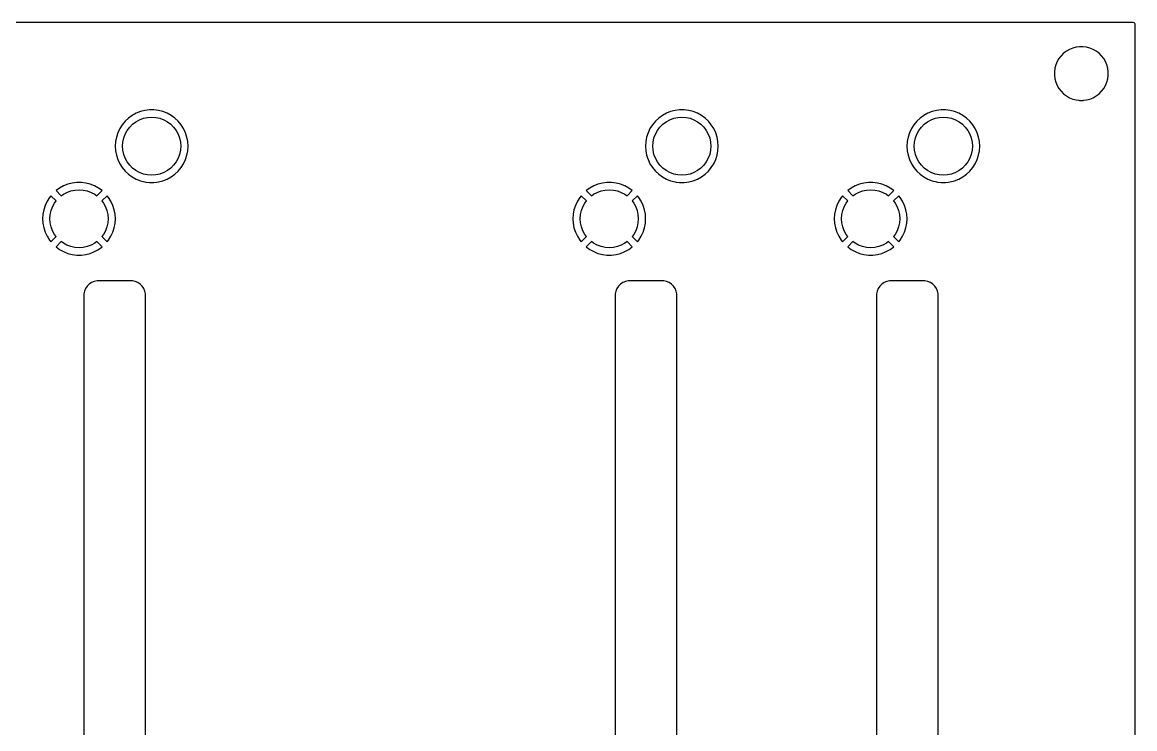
# Model space of a CAD drawing. Extents: x 76 to 217, y -144 to -46.
# Drawn here: x 140.1 to 216.7, y -95.1 to -46.5 of the extents above; entities that cross this region are included whole.
import ezdxf

# ---------------------------------------------------------------- set-up
doc = ezdxf.new("R2010")
doc.units = 0
doc.layers.add('BLACK', color=7, linetype='CONTINUOUS')

msp = doc.modelspace()

# ---------------------------------------------------------------- linework, layer by layer
at = {"layer": 'BLACK', "linetype": 'CONTINUOUS'}
for p, q in [((76.3085, -46.4665), (216.5535, -46.4665)), ((216.5535, -46.4665), (216.620539, -46.486185)), ((216.620539, -46.486185), (216.666294, -46.538989)), ((216.666294, -46.538989), (216.6775, -46.5905)), ((216.6775, -46.5905), (216.6775, -143.6555)), ((212.403895, -48.243947), (212.179794, -48.336773)), ((212.638214, -48.181161), (212.403895, -48.243947)), ((212.878711, -48.1495), (212.638214, -48.181161)), ((212.878712, -48.1495), (212.878711, -48.1495)), ((213.121288, -48.1495), (212.878712, -48.1495)), ((213.121289, -48.1495), (213.121288, -48.1495)), ((213.361785, -48.181161), (213.121289, -48.1495)), ((213.596104, -48.243947), (213.361785, -48.181161)), ((213.820205, -48.336773), (213.596104, -48.243947)), ((211.458067, -48.969706), (211.336777, -49.179785)), ((211.605733, -48.777263), (211.458067, -48.969706)), ((211.605739, -48.777256), (211.605733, -48.777263)), ((211.777256, -48.605739), (211.605739, -48.777256)), ((211.777263, -48.605733), (211.777256, -48.605739)), ((211.969706, -48.458067), (211.777263, -48.605733)), ((212.179785, -48.336777), (211.969706, -48.458067)), ((212.179794, -48.336773), (212.179785, -48.336777)), ((213.820212, -48.336776), (213.820205, -48.336773)), ((214.030289, -48.458064), (213.820212, -48.336776)), ((214.030292, -48.458066), (214.030289, -48.458064)), ((214.030293, -48.458067), (214.030292, -48.458066)), ((214.222736, -48.605733), (214.030293, -48.458067)), ((214.222743, -48.605739), (214.222736, -48.605733)), ((214.39426, -48.777256), (214.222743, -48.605739)), ((214.394265, -48.777262), (214.39426, -48.777256)), ((214.541936, -48.969711), (214.394265, -48.777262)), ((214.663224, -49.179788), (214.541936, -48.969711)), ((211.181161, -49.638214), (211.1495, -49.878711)), ((211.243947, -49.403895), (211.181161, -49.638214)), ((211.336773, -49.179794), (211.243947, -49.403895)), ((211.336777, -49.179785), (211.336773, -49.179794)), ((214.756054, -49.4039), (214.663224, -49.179788)), ((214.818838, -49.638211), (214.756054, -49.4039)), ((214.8505, -49.878712), (214.818838, -49.638211)), ((211.1495, -49.878711), (211.1495, -50.121288)), ((211.1495, -50.121288), (211.181161, -50.361785)), ((211.181161, -50.361785), (211.243947, -50.596104)), ((214.756054, -50.5961), (214.818838, -50.361789)), ((214.818838, -50.361789), (214.8505, -50.121288)), ((214.8505, -50.121288), (214.8505, -49.878712)), ((211.243947, -50.596104), (211.336773, -50.820205)), ((211.336773, -50.820205), (211.336776, -50.820212)), ((211.336776, -50.820212), (211.458064, -51.030289)), ((211.458064, -51.030289), (211.458066, -51.030292)), ((211.458066, -51.030292), (211.458067, -51.030293)), ((211.458067, -51.030293), (211.605733, -51.222736)), ((211.605733, -51.222736), (211.605739, -51.222743)), ((211.605739, -51.222743), (211.777256, -51.39426)), ((214.222738, -51.394265), (214.394265, -51.222738)), ((214.394265, -51.222738), (214.541936, -51.030289)), ((214.541936, -51.030289), (214.663224, -50.820212)), ((214.663224, -50.820212), (214.756054, -50.5961)), ((211.777256, -51.39426), (211.777262, -51.394265)), ((211.777262, -51.394265), (211.969711, -51.541936)), ((211.969711, -51.541936), (212.179788, -51.663224)), ((212.179788, -51.663224), (212.4039, -51.756054)), ((212.4039, -51.756054), (212.638211, -51.818838)), ((212.638211, -51.818838), (212.818586, -51.842584)), ((212.818586, -51.842584), (212.878711, -51.8505)), ((212.878711, -51.8505), (212.878712, -51.8505)), ((212.878712, -51.8505), (213.121289, -51.8505)), ((213.121289, -51.8505), (213.169388, -51.844167)), ((213.169388, -51.844167), (213.361789, -51.818838)), ((213.361789, -51.818838), (213.5961, -51.756054)), ((213.5961, -51.756054), (213.820212, -51.663224)), ((213.820212, -51.663224), (214.030289, -51.541936)), ((214.030289, -51.541936), (214.222738, -51.394265)), ((147.933241, -52.733002), (147.657516, -52.884584)), ((147.933242, -52.733001), (147.933241, -52.733002)), ((148.225771, -52.617181), (147.933242, -52.733001)), ((148.225774, -52.61718), (148.225771, -52.617181)), ((148.530523, -52.538934), (148.225774, -52.61718)), ((148.530536, -52.538932), (148.530523, -52.538934)), ((148.84267, -52.4995), (148.530536, -52.538932)), ((148.842682, -52.4995), (148.84267, -52.4995)), ((149.157318, -52.4995), (148.842682, -52.4995)), ((149.157329, -52.4995), (149.157318, -52.4995)), ((149.469463, -52.538932), (149.157329, -52.4995)), ((149.469476, -52.538934), (149.469463, -52.538932)), ((149.774225, -52.61718), (149.469476, -52.538934)), ((149.774228, -52.617181), (149.774225, -52.61718)), ((150.066757, -52.733001), (149.774228, -52.617181)), ((150.066758, -52.733002), (150.066757, -52.733001)), ((150.066763, -52.733004), (150.066758, -52.733002)), ((150.066766, -52.733006), (150.066763, -52.733004)), ((150.342484, -52.884584), (150.066766, -52.733006)), ((184.433241, -52.733002), (184.157516, -52.884584)), ((184.433242, -52.733001), (184.433241, -52.733002)), ((184.725771, -52.617181), (184.433242, -52.733001)), ((184.725774, -52.61718), (184.725771, -52.617181)), ((185.030523, -52.538934), (184.725774, -52.61718)), ((185.030536, -52.538932), (185.030523, -52.538934)), ((185.34267, -52.4995), (185.030536, -52.538932)), ((185.342682, -52.4995), (185.34267, -52.4995)), ((185.657318, -52.4995), (185.342682, -52.4995)), ((185.657329, -52.4995), (185.657318, -52.4995)), ((185.969463, -52.538932), (185.657329, -52.4995)), ((185.969476, -52.538934), (185.969463, -52.538932)), ((186.274225, -52.61718), (185.969476, -52.538934)), ((186.274228, -52.617181), (186.274225, -52.61718)), ((186.566757, -52.733001), (186.274228, -52.617181)), ((186.566758, -52.733002), (186.566757, -52.733001)), ((186.566763, -52.733004), (186.566758, -52.733002)), ((186.566766, -52.733006), (186.566763, -52.733004)), ((186.842484, -52.884584), (186.566766, -52.733006)), ((202.433241, -52.733002), (202.157516, -52.884584)), ((202.433242, -52.733001), (202.433241, -52.733002)), ((202.725771, -52.617181), (202.433242, -52.733001)), ((202.725774, -52.61718), (202.725771, -52.617181)), ((203.030523, -52.538934), (202.725774, -52.61718)), ((203.030536, -52.538932), (203.030523, -52.538934)), ((203.34267, -52.4995), (203.030536, -52.538932)), ((203.342682, -52.4995), (203.34267, -52.4995)), ((203.657318, -52.4995), (203.342682, -52.4995)), ((203.657329, -52.4995), (203.657318, -52.4995)), ((203.969463, -52.538932), (203.657329, -52.4995)), ((203.969476, -52.538934), (203.969463, -52.538932)), ((204.274225, -52.61718), (203.969476, -52.538934)), ((204.274228, -52.617181), (204.274225, -52.61718)), ((204.566757, -52.733001), (204.274228, -52.617181)), ((204.566758, -52.733002), (204.566757, -52.733001)), ((204.566763, -52.733004), (204.566758, -52.733002)), ((204.566766, -52.733006), (204.566763, -52.733004)), ((204.842484, -52.884584), (204.566766, -52.733006)), ((146.973051, -53.527338), (146.804464, -53.79299)), ((146.973054, -53.527334), (146.973051, -53.527338)), ((147.173606, -53.284909), (146.973054, -53.527334)), ((147.173608, -53.284907), (147.173606, -53.284909)), ((147.402968, -53.069523), (147.173608, -53.284907)), ((147.402978, -53.069515), (147.402968, -53.069523)), ((147.657504, -52.884591), (147.402978, -53.069515)), ((147.488501, -53.690279), (147.690279, -53.488501)), ((147.657516, -52.884584), (147.657504, -52.884591)), ((147.690279, -53.488501), (147.918718, -53.317493)), ((147.918718, -53.317493), (148.16917, -53.180736)), ((148.16917, -53.180736), (148.436535, -53.081014)), ((148.436535, -53.081014), (148.71537, -53.020357)), ((148.71537, -53.020357), (149, -53)), ((149, -53), (149.28463, -53.020357)), ((149.28463, -53.020357), (149.563465, -53.081014)), ((149.563465, -53.081014), (149.83083, -53.180736)), ((149.83083, -53.180736), (150.081282, -53.317493)), ((150.081282, -53.317493), (150.309721, -53.488501)), ((150.309721, -53.488501), (150.511499, -53.690279)), ((150.342488, -52.884586), (150.342484, -52.884584)), ((150.342495, -52.884591), (150.342488, -52.884586)), ((150.597021, -53.069515), (150.342495, -52.884591)), ((150.597031, -53.069523), (150.597021, -53.069515)), ((150.826391, -53.284907), (150.597031, -53.069523)), ((150.826393, -53.284909), (150.826391, -53.284907)), ((151.026945, -53.527334), (150.826393, -53.284909)), ((151.026947, -53.527337), (151.026945, -53.527334)), ((151.195537, -53.792993), (151.026947, -53.527337)), ((183.473051, -53.527338), (183.304464, -53.79299)), ((183.473054, -53.527334), (183.473051, -53.527338)), ((183.673606, -53.284909), (183.473054, -53.527334)), ((183.673608, -53.284907), (183.673606, -53.284909)), ((183.902968, -53.069523), (183.673608, -53.284907)), ((183.902978, -53.069515), (183.902968, -53.069523)), ((184.157504, -52.884591), (183.902978, -53.069515)), ((183.988501, -53.690279), (184.190279, -53.488501)), ((184.157516, -52.884584), (184.157504, -52.884591)), ((184.190279, -53.488501), (184.418718, -53.317493)), ((184.418718, -53.317493), (184.66917, -53.180736)), ((184.66917, -53.180736), (184.936535, -53.081014)), ((184.936535, -53.081014), (185.21537, -53.020357)), ((185.21537, -53.020357), (185.5, -53)), ((185.5, -53), (185.78463, -53.020357)), ((185.78463, -53.020357), (186.063465, -53.081014)), ((186.063465, -53.081014), (186.33083, -53.180736)), ((186.33083, -53.180736), (186.581282, -53.317493)), ((186.581282, -53.317493), (186.809721, -53.488501)), ((186.809721, -53.488501), (187.011499, -53.690279)), ((186.842488, -52.884586), (186.842484, -52.884584)), ((186.842495, -52.884591), (186.842488, -52.884586)), ((187.097021, -53.069515), (186.842495, -52.884591)), ((187.097031, -53.069523), (187.097021, -53.069515)), ((187.326391, -53.284907), (187.097031, -53.069523)), ((187.326393, -53.284909), (187.326391, -53.284907)), ((187.526945, -53.527334), (187.326393, -53.284909)), ((187.526947, -53.527337), (187.526945, -53.527334)), ((187.695537, -53.792993), (187.526947, -53.527337)), ((201.473051, -53.527338), (201.304464, -53.79299)), ((201.473054, -53.527334), (201.473051, -53.527338)), ((201.673606, -53.284909), (201.473054, -53.527334)), ((201.673608, -53.284907), (201.673606, -53.284909)), ((201.902968, -53.069523), (201.673608, -53.284907)), ((201.902978, -53.069515), (201.902968, -53.069523)), ((202.157504, -52.884591), (201.902978, -53.069515)), ((201.988501, -53.690279), (202.190279, -53.488501)), ((202.157516, -52.884584), (202.157504, -52.884591)), ((202.190279, -53.488501), (202.418718, -53.317493)), ((202.418718, -53.317493), (202.66917, -53.180736)), ((202.66917, -53.180736), (202.936535, -53.081014)), ((202.936535, -53.081014), (203.21537, -53.020357)), ((203.21537, -53.020357), (203.5, -53)), ((203.5, -53), (203.78463, -53.020357)), ((203.78463, -53.020357), (204.063465, -53.081014)), ((204.063465, -53.081014), (204.33083, -53.180736)), ((204.33083, -53.180736), (204.581282, -53.317493)), ((204.581282, -53.317493), (204.809721, -53.488501)), ((204.809721, -53.488501), (205.011499, -53.690279)), ((204.842488, -52.884586), (204.842484, -52.884584)), ((204.842495, -52.884591), (204.842488, -52.884586)), ((205.097021, -53.069515), (204.842495, -52.884591)), ((205.097031, -53.069523), (205.097021, -53.069515)), ((205.326391, -53.284907), (205.097031, -53.069523)), ((205.326393, -53.284909), (205.326391, -53.284907)), ((205.526945, -53.527334), (205.326393, -53.284909)), ((205.526947, -53.527337), (205.526945, -53.527334)), ((205.695537, -53.792993), (205.526947, -53.527337)), ((146.57327, -54.376916), (146.514311, -54.685988)), ((146.670497, -54.077683), (146.57327, -54.376916)), ((146.670499, -54.077678), (146.670497, -54.077683)), ((146.804461, -53.792996), (146.670499, -54.077678)), ((146.804464, -53.79299), (146.804461, -53.792996)), ((147.081014, -54.436535), (147.180736, -54.16917)), ((147.180736, -54.16917), (147.317493, -53.918718)), ((147.317493, -53.918718), (147.488501, -53.690279)), ((150.511499, -53.690279), (150.682507, -53.918718)), ((150.682507, -53.918718), (150.819264, -54.16917)), ((150.819264, -54.16917), (150.918986, -54.436535)), ((151.329503, -54.077685), (151.195537, -53.792993)), ((151.426731, -54.376921), (151.329503, -54.077685)), ((151.485688, -54.685985), (151.426731, -54.376921)), ((183.07327, -54.376916), (183.014311, -54.685988)), ((183.170497, -54.077683), (183.07327, -54.376916)), ((183.170499, -54.077678), (183.170497, -54.077683)), ((183.304461, -53.792996), (183.170499, -54.077678)), ((183.304464, -53.79299), (183.304461, -53.792996)), ((183.581014, -54.436535), (183.680736, -54.16917)), ((183.680736, -54.16917), (183.817493, -53.918718)), ((183.817493, -53.918718), (183.988501, -53.690279)), ((187.011499, -53.690279), (187.182507, -53.918718)), ((187.182507, -53.918718), (187.319264, -54.16917)), ((187.319264, -54.16917), (187.418986, -54.436535)), ((187.829503, -54.077685), (187.695537, -53.792993)), ((187.926731, -54.376921), (187.829503, -54.077685)), ((187.985688, -54.685985), (187.926731, -54.376921)), ((201.07327, -54.376916), (201.014311, -54.685988)), ((201.170497, -54.077683), (201.07327, -54.376916)), ((201.170499, -54.077678), (201.170497, -54.077683)), ((201.304461, -53.792996), (201.170499, -54.077678)), ((201.304464, -53.79299), (201.304461, -53.792996)), ((201.581014, -54.436535), (201.680736, -54.16917)), ((201.680736, -54.16917), (201.817493, -53.918718)), ((201.817493, -53.918718), (201.988501, -53.690279)), ((205.011499, -53.690279), (205.182507, -53.918718)), ((205.182507, -53.918718), (205.319264, -54.16917)), ((205.319264, -54.16917), (205.418986, -54.436535)), ((205.829503, -54.077685), (205.695537, -53.792993)), ((205.926731, -54.376921), (205.829503, -54.077685)), ((205.985688, -54.685985), (205.926731, -54.376921)), ((146.51431, -54.685995), (146.494556, -54.999994)), ((146.494556, -54.999994), (146.494556, -55.000005)), ((146.494556, -55.000005), (146.51431, -55.314004)), ((146.514311, -54.685988), (146.51431, -54.685995)), ((147, -55), (147.020357, -54.71537)), ((147.020357, -55.28463), (147, -55)), ((147.020357, -54.71537), (147.081014, -54.436535)), ((150.918986, -54.436535), (150.979643, -54.71537)), ((150.979643, -54.71537), (151, -55)), ((151, -55), (150.979643, -55.28463)), ((151.505444, -55), (151.485688, -54.685985)), ((151.485688, -55.314015), (151.505444, -55.000005)), ((151.505444, -55.000005), (151.505444, -55)), ((183.01431, -54.685995), (182.994556, -54.999994)), ((182.994556, -54.999994), (182.994556, -55.000005)), ((182.994556, -55.000005), (183.01431, -55.314004)), ((183.014311, -54.685988), (183.01431, -54.685995)), ((183.5, -55), (183.520357, -54.71537)), ((183.520357, -55.28463), (183.5, -55)), ((183.520357, -54.71537), (183.581014, -54.436535)), ((187.418986, -54.436535), (187.479643, -54.71537)), ((187.479643, -54.71537), (187.5, -55)), ((187.5, -55), (187.479643, -55.28463)), ((188.005444, -55), (187.985688, -54.685985)), ((187.985688, -55.314015), (188.005444, -55.000005)), ((188.005444, -55.000005), (188.005444, -55)), ((201.01431, -54.685995), (200.994556, -54.999994)), ((200.994556, -54.999994), (200.994556, -55.000005)), ((200.994556, -55.000005), (201.01431, -55.314004)), ((201.014311, -54.685988), (201.01431, -54.685995)), ((201.5, -55), (201.520357, -54.71537)), ((201.520357, -55.28463), (201.5, -55)), ((201.520357, -54.71537), (201.581014, -54.436535)), ((205.418986, -54.436535), (205.479643, -54.71537)), ((205.479643, -54.71537), (205.5, -55)), ((205.5, -55), (205.479643, -55.28463)), ((206.005444, -55), (205.985688, -54.685985)), ((205.985688, -55.314015), (206.005444, -55)), ((146.51431, -55.314004), (146.514311, -55.314011)), ((146.514311, -55.314011), (146.57327, -55.623083)), ((146.57327, -55.623083), (146.670497, -55.922316)), ((147.081014, -55.563465), (147.020357, -55.28463)), ((147.180736, -55.83083), (147.081014, -55.563465)), ((147.317493, -56.081282), (147.180736, -55.83083)), ((150.819264, -55.83083), (150.682507, -56.081282)), ((150.918986, -55.563465), (150.819264, -55.83083)), ((150.979643, -55.28463), (150.918986, -55.563465)), ((151.329503, -55.922315), (151.426731, -55.623079)), ((151.426731, -55.623079), (151.485688, -55.314015)), ((183.01431, -55.314004), (183.014311, -55.314011)), ((183.014311, -55.314011), (183.07327, -55.623083)), ((183.07327, -55.623083), (183.170497, -55.922316)), ((183.581014, -55.563465), (183.520357, -55.28463)), ((183.680736, -55.83083), (183.581014, -55.563465)), ((183.817493, -56.081282), (183.680736, -55.83083)), ((187.319264, -55.83083), (187.182507, -56.081282)), ((187.418986, -55.563465), (187.319264, -55.83083)), ((187.479643, -55.28463), (187.418986, -55.563465)), ((187.829503, -55.922315), (187.926731, -55.623079)), ((187.926731, -55.623079), (187.985688, -55.314015)), ((201.01431, -55.314004), (201.014311, -55.314011)), ((201.014311, -55.314011), (201.07327, -55.623083)), ((201.07327, -55.623083), (201.170497, -55.922316)), ((201.581014, -55.563465), (201.520357, -55.28463)), ((201.680736, -55.83083), (201.581014, -55.563465)), ((201.817493, -56.081282), (201.680736, -55.83083)), ((205.319264, -55.83083), (205.182507, -56.081282)), ((205.418986, -55.563465), (205.319264, -55.83083)), ((205.479643, -55.28463), (205.418986, -55.563465)), ((205.829503, -55.922315), (205.926731, -55.623079)), ((205.926731, -55.623079), (205.985688, -55.314015)), ((146.670497, -55.922316), (146.670499, -55.922321)), ((146.670499, -55.922321), (146.804461, -56.207003)), ((146.804461, -56.207003), (146.804464, -56.207009)), ((146.804464, -56.207009), (146.973051, -56.472661)), ((146.973051, -56.472661), (146.973054, -56.472665)), ((146.973054, -56.472665), (147.173606, -56.71509)), ((147.488501, -56.309721), (147.317493, -56.081282)), ((147.690279, -56.511499), (147.488501, -56.309721)), ((147.918718, -56.682507), (147.690279, -56.511499)), ((150.309721, -56.511499), (150.081282, -56.682507)), ((150.511499, -56.309721), (150.309721, -56.511499)), ((150.682507, -56.081282), (150.511499, -56.309721)), ((150.82639, -56.715094), (151.026947, -56.472663)), ((151.026947, -56.472663), (151.195537, -56.207007)), ((151.195537, -56.207007), (151.329503, -55.922315)), ((183.170497, -55.922316), (183.170499, -55.922321)), ((183.170499, -55.922321), (183.304461, -56.207003)), ((183.304461, -56.207003), (183.304464, -56.207009)), ((183.304464, -56.207009), (183.473051, -56.472661)), ((183.473051, -56.472661), (183.473054, -56.472665)), ((183.473054, -56.472665), (183.673606, -56.71509)), ((183.988501, -56.309721), (183.817493, -56.081282)), ((184.190279, -56.511499), (183.988501, -56.309721)), ((184.418718, -56.682507), (184.190279, -56.511499)), ((186.809721, -56.511499), (186.581282, -56.682507)), ((187.011499, -56.309721), (186.809721, -56.511499)), ((187.182507, -56.081282), (187.011499, -56.309721)), ((187.32639, -56.715094), (187.526947, -56.472663)), ((187.526947, -56.472663), (187.695537, -56.207007)), ((187.695537, -56.207007), (187.829503, -55.922315)), ((201.170497, -55.922316), (201.170499, -55.922321)), ((201.170499, -55.922321), (201.304461, -56.207003)), ((201.304461, -56.207003), (201.304464, -56.207009)), ((201.304464, -56.207009), (201.473051, -56.472661)), ((201.473051, -56.472661), (201.473054, -56.472665)), ((201.473054, -56.472665), (201.673606, -56.71509)), ((201.988501, -56.309721), (201.817493, -56.081282)), ((202.190279, -56.511499), (201.988501, -56.309721)), ((202.418718, -56.682507), (202.190279, -56.511499)), ((204.809721, -56.511499), (204.581282, -56.682507)), ((205.011499, -56.309721), (204.809721, -56.511499)), ((205.182507, -56.081282), (205.011499, -56.309721)), ((205.32639, -56.715094), (205.526947, -56.472663)), ((205.526947, -56.472663), (205.695537, -56.207007)), ((205.695537, -56.207007), (205.829503, -55.922315)), ((147.173606, -56.71509), (147.173608, -56.715092)), ((147.173608, -56.715092), (147.402968, -56.930476)), ((147.402968, -56.930476), (147.402978, -56.930484)), ((147.402978, -56.930484), (147.657504, -57.115408)), ((147.657504, -57.115408), (147.657509, -57.11541)), ((147.657509, -57.11541), (147.657516, -57.115416)), ((147.657516, -57.115416), (147.933234, -57.266994)), ((148.16917, -56.819264), (147.918718, -56.682507)), ((147.933234, -57.266994), (147.933239, -57.266996)), ((147.933239, -57.266996), (147.933241, -57.266997)), ((147.933241, -57.266997), (147.933242, -57.266998)), ((147.933242, -57.266998), (148.225771, -57.382818)), ((148.436535, -56.918986), (148.16917, -56.819264)), ((148.225771, -57.382818), (148.225774, -57.382819)), ((148.225774, -57.382819), (148.530523, -57.461065)), ((148.71537, -56.979643), (148.436535, -56.918986)), ((149, -57), (148.71537, -56.979643)), ((149.28463, -56.979643), (149, -57)), ((149.563465, -56.918986), (149.28463, -56.979643)), ((149.469473, -57.461066), (149.774225, -57.382819)), ((149.83083, -56.819264), (149.563465, -56.918986)), ((149.774225, -57.382819), (149.774228, -57.382818)), ((149.774228, -57.382818), (150.066757, -57.266998)), ((150.081282, -56.682507), (149.83083, -56.819264)), ((150.066756, -57.266997), (150.066766, -57.266994)), ((150.066758, -57.266997), (150.066756, -57.266997)), ((150.066757, -57.266998), (150.066758, -57.266997)), ((150.066766, -57.266994), (150.342484, -57.115416)), ((150.342484, -57.115416), (150.59703, -56.930478)), ((150.59703, -56.930478), (150.82639, -56.715094)), ((183.673606, -56.71509), (183.673608, -56.715092)), ((183.673608, -56.715092), (183.902968, -56.930476)), ((183.902968, -56.930476), (183.902978, -56.930484)), ((183.902978, -56.930484), (184.157504, -57.115408)), ((184.157504, -57.115408), (184.157509, -57.11541)), ((184.157509, -57.11541), (184.157516, -57.115416)), ((184.157516, -57.115416), (184.433234, -57.266994)), ((184.66917, -56.819264), (184.418718, -56.682507)), ((184.433234, -57.266994), (184.433239, -57.266996)), ((184.433239, -57.266996), (184.433241, -57.266997)), ((184.433241, -57.266997), (184.433242, -57.266998)), ((184.433242, -57.266998), (184.725771, -57.382818)), ((184.936535, -56.918986), (184.66917, -56.819264)), ((184.725771, -57.382818), (184.725774, -57.382819)), ((184.725774, -57.382819), (185.030523, -57.461065)), ((185.21537, -56.979643), (184.936535, -56.918986)), ((185.5, -57), (185.21537, -56.979643)), ((185.78463, -56.979643), (185.5, -57)), ((186.063465, -56.918986), (185.78463, -56.979643)), ((185.969473, -57.461066), (186.274225, -57.382819)), ((186.33083, -56.819264), (186.063465, -56.918986)), ((186.274225, -57.382819), (186.274228, -57.382818)), ((186.274228, -57.382818), (186.566757, -57.266998)), ((186.581282, -56.682507), (186.33083, -56.819264)), ((186.566756, -57.266997), (186.566766, -57.266994)), ((186.566758, -57.266997), (186.566756, -57.266997)), ((186.566757, -57.266998), (186.566758, -57.266997)), ((186.566766, -57.266994), (186.842484, -57.115416)), ((186.842484, -57.115416), (187.09703, -56.930478)), ((187.09703, -56.930478), (187.32639, -56.715094)), ((201.673606, -56.71509), (201.673608, -56.715092)), ((201.673608, -56.715092), (201.902968, -56.930476)), ((201.902968, -56.930476), (201.902978, -56.930484)), ((201.902978, -56.930484), (202.157504, -57.115408)), ((202.157504, -57.115408), (202.157509, -57.11541)), ((202.157509, -57.11541), (202.157516, -57.115416)), ((202.157516, -57.115416), (202.433234, -57.266994)), ((202.66917, -56.819264), (202.418718, -56.682507)), ((202.433234, -57.266994), (202.433239, -57.266996)), ((202.433239, -57.266996), (202.433241, -57.266997)), ((202.433241, -57.266997), (202.433242, -57.266998)), ((202.433242, -57.266998), (202.725771, -57.382818)), ((202.936535, -56.918986), (202.66917, -56.819264)), ((202.725771, -57.382818), (202.725774, -57.382819)), ((202.725774, -57.382819), (203.030523, -57.461065)), ((203.21537, -56.979643), (202.936535, -56.918986)), ((203.5, -57), (203.21537, -56.979643)), ((203.78463, -56.979643), (203.5, -57)), ((204.063465, -56.918986), (203.78463, -56.979643)), ((203.969473, -57.461066), (204.274225, -57.382819)), ((204.33083, -56.819264), (204.063465, -56.918986)), ((204.274225, -57.382819), (204.274228, -57.382818)), ((204.274228, -57.382818), (204.566757, -57.266998)), ((204.581282, -56.682507), (204.33083, -56.819264)), ((204.566756, -57.266997), (204.566766, -57.266994)), ((204.566758, -57.266997), (204.566756, -57.266997)), ((204.566757, -57.266998), (204.566758, -57.266997)), ((204.566766, -57.266994), (204.842484, -57.115416)), ((204.842484, -57.115416), (205.09703, -56.930478)), ((205.09703, -56.930478), (205.32639, -56.715094)), ((142.414972, -58.061418), (142.414971, -58.061419)), ((142.414971, -58.061419), (142.777076, -58.423524)), ((142.657782, -57.885007), (142.414972, -58.061418)), ((142.657787, -57.885004), (142.657782, -57.885007)), ((142.933447, -57.733459), (142.657787, -57.885004)), ((142.918718, -58.317493), (143.16917, -58.180736)), ((142.933455, -57.733455), (142.933447, -57.733459)), ((143.225926, -57.617659), (142.933455, -57.733455)), ((143.16917, -58.180736), (143.436535, -58.081014)), ((143.53062, -57.539426), (143.225926, -57.617659)), ((143.436535, -58.081014), (143.71537, -58.020357)), ((143.530629, -57.539424), (143.53062, -57.539426)), ((143.842701, -57.5), (143.530629, -57.539424)), ((143.71537, -58.020357), (144, -58)), ((144.157298, -57.5), (143.842701, -57.5)), ((144, -58), (144.28463, -58.020357)), ((144.46937, -57.539424), (144.157298, -57.5)), ((144.28463, -58.020357), (144.563465, -58.081014)), ((144.469379, -57.539426), (144.46937, -57.539424)), ((144.774073, -57.617659), (144.469379, -57.539426)), ((144.563465, -58.081014), (144.83083, -58.180736)), ((145.066544, -57.733455), (144.774073, -57.617659)), ((144.83083, -58.180736), (145.081282, -58.317493)), ((145.066552, -57.733459), (145.066544, -57.733455)), ((145.342209, -57.885003), (145.066552, -57.733459)), ((145.222922, -58.423523), (145.585027, -58.061419)), ((145.342227, -57.885014), (145.342209, -57.885003)), ((145.585026, -58.061417), (145.342227, -57.885014)), ((145.585027, -58.061419), (145.585026, -58.061417)), ((148.530523, -57.461065), (148.530527, -57.461066)), ((148.530527, -57.461066), (148.59601, -57.469338)), ((148.59601, -57.469338), (148.84267, -57.500499)), ((148.84267, -57.500499), (148.842679, -57.500499)), ((148.842679, -57.500499), (148.842682, -57.5005)), ((148.842682, -57.5005), (148.842684, -57.5005)), ((148.842684, -57.5005), (149.157316, -57.5005)), ((149.157316, -57.5005), (149.157318, -57.5005)), ((149.157318, -57.5005), (149.157321, -57.500499)), ((149.157321, -57.500499), (149.157329, -57.500499)), ((149.157329, -57.500499), (149.343593, -57.476968)), ((149.343593, -57.476968), (149.469473, -57.461066)), ((178.914972, -58.061418), (178.914971, -58.061419)), ((178.914971, -58.061419), (179.277076, -58.423524)), ((179.157782, -57.885007), (178.914972, -58.061418)), ((179.157787, -57.885004), (179.157782, -57.885007)), ((179.433447, -57.733459), (179.157787, -57.885004)), ((179.418718, -58.317493), (179.66917, -58.180736)), ((179.433455, -57.733455), (179.433447, -57.733459)), ((179.725926, -57.617659), (179.433455, -57.733455)), ((179.66917, -58.180736), (179.936535, -58.081014)), ((180.03062, -57.539426), (179.725926, -57.617659)), ((179.936535, -58.081014), (180.21537, -58.020357)), ((180.030629, -57.539424), (180.03062, -57.539426)), ((180.342701, -57.5), (180.030629, -57.539424)), ((180.21537, -58.020357), (180.5, -58)), ((180.657298, -57.5), (180.342701, -57.5)), ((180.5, -58), (180.78463, -58.020357)), ((180.96937, -57.539424), (180.657298, -57.5)), ((180.78463, -58.020357), (181.063465, -58.081014)), ((180.969379, -57.539426), (180.96937, -57.539424)), ((181.274073, -57.617659), (180.969379, -57.539426)), ((181.063465, -58.081014), (181.33083, -58.180736)), ((181.566544, -57.733455), (181.274073, -57.617659)), ((181.33083, -58.180736), (181.581282, -58.317493)), ((181.566552, -57.733459), (181.566544, -57.733455)), ((181.842209, -57.885003), (181.566552, -57.733459)), ((181.722922, -58.423523), (182.085027, -58.061419)), ((181.842227, -57.885014), (181.842209, -57.885003)), ((182.085026, -58.061417), (181.842227, -57.885014)), ((182.085027, -58.061419), (182.085026, -58.061417)), ((185.030523, -57.461065), (185.030527, -57.461066)), ((185.030527, -57.461066), (185.09601, -57.469338)), ((185.09601, -57.469338), (185.34267, -57.500499)), ((185.34267, -57.500499), (185.342679, -57.500499)), ((185.342679, -57.500499), (185.342682, -57.5005)), ((185.342682, -57.5005), (185.342684, -57.5005)), ((185.342684, -57.5005), (185.657316, -57.5005)), ((185.657316, -57.5005), (185.657318, -57.5005)), ((185.657318, -57.5005), (185.657321, -57.500499)), ((185.657321, -57.500499), (185.657329, -57.500499)), ((185.657329, -57.500499), (185.843593, -57.476968)), ((185.843593, -57.476968), (185.969473, -57.461066)), ((196.914972, -58.061418), (196.914971, -58.061419)), ((196.914971, -58.061419), (197.277076, -58.423524)), ((197.157782, -57.885007), (196.914972, -58.061418)), ((197.157787, -57.885004), (197.157782, -57.885007)), ((197.433447, -57.733459), (197.157787, -57.885004)), ((197.418718, -58.317493), (197.66917, -58.180736)), ((197.433455, -57.733455), (197.433447, -57.733459)), ((197.725926, -57.617659), (197.433455, -57.733455)), ((197.66917, -58.180736), (197.936535, -58.081014)), ((198.03062, -57.539426), (197.725926, -57.617659)), ((197.936535, -58.081014), (198.21537, -58.020357)), ((198.030629, -57.539424), (198.03062, -57.539426)), ((198.342701, -57.5), (198.030629, -57.539424)), ((198.21537, -58.020357), (198.5, -58)), ((198.657298, -57.5), (198.342701, -57.5)), ((198.5, -58), (198.78463, -58.020357)), ((198.96937, -57.539424), (198.657298, -57.5)), ((198.78463, -58.020357), (199.063465, -58.081014)), ((198.969379, -57.539426), (198.96937, -57.539424)), ((199.274073, -57.617659), (198.969379, -57.539426)), ((199.063465, -58.081014), (199.33083, -58.180736)), ((199.566544, -57.733455), (199.274073, -57.617659)), ((199.33083, -58.180736), (199.581282, -58.317493)), ((199.566552, -57.733459), (199.566544, -57.733455)), ((199.842209, -57.885003), (199.566552, -57.733459)), ((199.722922, -58.423523), (200.085027, -58.061419)), ((199.842227, -57.885014), (199.842209, -57.885003)), ((200.085026, -58.061417), (199.842227, -57.885014)), ((200.085027, -58.061419), (200.085026, -58.061417)), ((203.030523, -57.461065), (203.030527, -57.461066)), ((203.030527, -57.461066), (203.09601, -57.469338)), ((203.09601, -57.469338), (203.34267, -57.500499)), ((203.34267, -57.500499), (203.342679, -57.500499)), ((203.342679, -57.500499), (203.342682, -57.5005)), ((203.342682, -57.5005), (203.342684, -57.5005)), ((203.342684, -57.5005), (203.657316, -57.5005)), ((203.657316, -57.5005), (203.657318, -57.5005)), ((203.657318, -57.5005), (203.657321, -57.500499)), ((203.657321, -57.500499), (203.657329, -57.500499)), ((203.657329, -57.500499), (203.843593, -57.476968)), ((203.843593, -57.476968), (203.969473, -57.461066)), ((141.8049, -58.793238), (141.670965, -59.077862)), ((141.804903, -58.793232), (141.8049, -58.793238)), ((141.973457, -58.527632), (141.804903, -58.793232)), ((141.973459, -58.527629), (141.973457, -58.527632)), ((142.064285, -58.417838), (141.973459, -58.527629)), ((142.064286, -58.417838), (142.064285, -58.417838)), ((142.423524, -58.777076), (142.064286, -58.417838)), ((142.180736, -59.16917), (142.317493, -58.918718)), ((142.317493, -58.918718), (142.423524, -58.777076)), ((142.777076, -58.423524), (142.918718, -58.317493)), ((145.081282, -58.317493), (145.222922, -58.423523)), ((145.935712, -58.417838), (145.576474, -58.777075)), ((145.576474, -58.777075), (145.682507, -58.918718)), ((145.682507, -58.918718), (145.819264, -59.16917)), ((146.026539, -58.527628), (145.935712, -58.417838)), ((146.026542, -58.527632), (146.026539, -58.527628)), ((146.195096, -58.793232), (146.026542, -58.527632)), ((146.195099, -58.793238), (146.195096, -58.793232)), ((146.329034, -59.077862), (146.195099, -58.793238)), ((178.3049, -58.793238), (178.170965, -59.077862)), ((178.304903, -58.793232), (178.3049, -58.793238)), ((178.473457, -58.527632), (178.304903, -58.793232)), ((178.473459, -58.527629), (178.473457, -58.527632)), ((178.564285, -58.417838), (178.473459, -58.527629)), ((178.564286, -58.417838), (178.564285, -58.417838)), ((178.923524, -58.777076), (178.564286, -58.417838)), ((178.680736, -59.16917), (178.817493, -58.918718)), ((178.817493, -58.918718), (178.923524, -58.777076)), ((179.277076, -58.423524), (179.418718, -58.317493)), ((181.581282, -58.317493), (181.722922, -58.423523)), ((182.435712, -58.417838), (182.076474, -58.777075)), ((182.076474, -58.777075), (182.182507, -58.918718)), ((182.182507, -58.918718), (182.319264, -59.16917)), ((182.526539, -58.527628), (182.435712, -58.417838)), ((182.526542, -58.527632), (182.526539, -58.527628)), ((182.695096, -58.793232), (182.526542, -58.527632)), ((182.695099, -58.793238), (182.695096, -58.793232)), ((182.829034, -59.077862), (182.695099, -58.793238)), ((196.3049, -58.793238), (196.170965, -59.077862)), ((196.304903, -58.793232), (196.3049, -58.793238)), ((196.473457, -58.527632), (196.304903, -58.793232)), ((196.473459, -58.527629), (196.473457, -58.527632)), ((196.564285, -58.417838), (196.473459, -58.527629)), ((196.564286, -58.417838), (196.564285, -58.417838)), ((196.923524, -58.777076), (196.564286, -58.417838)), ((196.680736, -59.16917), (196.817493, -58.918718)), ((196.817493, -58.918718), (196.923524, -58.777076)), ((197.277076, -58.423524), (197.418718, -58.317493)), ((199.581282, -58.317493), (199.722922, -58.423523)), ((200.435712, -58.417838), (200.076474, -58.777075)), ((200.076474, -58.777075), (200.182507, -58.918718)), ((200.182507, -58.918718), (200.319264, -59.16917)), ((200.526539, -58.527628), (200.435712, -58.417838)), ((200.526542, -58.527632), (200.526539, -58.527628)), ((200.695096, -58.793232), (200.526542, -58.527632)), ((200.695099, -58.793238), (200.695096, -58.793232)), ((200.829034, -59.077862), (200.695099, -58.793238)), ((141.514807, -59.686057), (141.495057, -59.999994)), ((141.514808, -59.68605), (141.514807, -59.686057)), ((141.573755, -59.377041), (141.514808, -59.68605)), ((141.670963, -59.077867), (141.573755, -59.377041)), ((141.670965, -59.077862), (141.670963, -59.077867)), ((142, -60), (142.020357, -59.71537)), ((142.020357, -59.71537), (142.081014, -59.436535)), ((142.081014, -59.436535), (142.180736, -59.16917)), ((145.819264, -59.16917), (145.918986, -59.436535)), ((145.918986, -59.436535), (145.979643, -59.71537)), ((145.979643, -59.71537), (146, -60)), ((146.329036, -59.077867), (146.329034, -59.077862)), ((146.426244, -59.377041), (146.329036, -59.077867)), ((146.485191, -59.68605), (146.426244, -59.377041)), ((146.485192, -59.686057), (146.485191, -59.68605)), ((146.504943, -59.999994), (146.485192, -59.686057)), ((178.014807, -59.686057), (177.995057, -59.999994)), ((178.014808, -59.68605), (178.014807, -59.686057)), ((178.073755, -59.377041), (178.014808, -59.68605)), ((178.170963, -59.077867), (178.073755, -59.377041)), ((178.170965, -59.077862), (178.170963, -59.077867)), ((178.5, -60), (178.520357, -59.71537)), ((178.520357, -59.71537), (178.581014, -59.436535)), ((178.581014, -59.436535), (178.680736, -59.16917)), ((182.319264, -59.16917), (182.418986, -59.436535)), ((182.418986, -59.436535), (182.479643, -59.71537)), ((182.479643, -59.71537), (182.5, -60)), ((182.829036, -59.077867), (182.829034, -59.077862)), ((182.926244, -59.377041), (182.829036, -59.077867)), ((182.985191, -59.68605), (182.926244, -59.377041)), ((182.985192, -59.686057), (182.985191, -59.68605)), ((183.004943, -59.999994), (182.985192, -59.686057)), ((196.014807, -59.686057), (195.995057, -59.999994)), ((196.014808, -59.68605), (196.014807, -59.686057)), ((196.073755, -59.377041), (196.014808, -59.68605)), ((196.170963, -59.077867), (196.073755, -59.377041)), ((196.170965, -59.077862), (196.170963, -59.077867)), ((196.5, -60), (196.520357, -59.71537)), ((196.520357, -59.71537), (196.581014, -59.436535)), ((196.581014, -59.436535), (196.680736, -59.16917)), ((200.319264, -59.16917), (200.418986, -59.436535)), ((200.418986, -59.436535), (200.479643, -59.71537)), ((200.479643, -59.71537), (200.5, -60)), ((200.829036, -59.077867), (200.829034, -59.077862)), ((200.926244, -59.377041), (200.829036, -59.077867)), ((200.985191, -59.68605), (200.926244, -59.377041)), ((200.985192, -59.686057), (200.985191, -59.68605)), ((201.004943, -59.999994), (200.985192, -59.686057)), ((141.495057, -59.999994), (141.495057, -60.000005)), ((141.495057, -60.000005), (141.514807, -60.313942)), ((141.514807, -60.313942), (141.514808, -60.313949)), ((141.514808, -60.313949), (141.573755, -60.622958)), ((142.020357, -60.28463), (142, -60)), ((142.081014, -60.563465), (142.020357, -60.28463)), ((145.979643, -60.28463), (145.918986, -60.563465)), ((146, -60), (145.979643, -60.28463)), ((146.426244, -60.622958), (146.485191, -60.313949)), ((146.485191, -60.313949), (146.485192, -60.313942)), ((146.485192, -60.313942), (146.504943, -60.000005)), ((146.504943, -60.000005), (146.504943, -59.999994)), ((177.995057, -59.999994), (177.995057, -60.000005)), ((177.995057, -60.000005), (178.014807, -60.313942)), ((178.014807, -60.313942), (178.014808, -60.313949)), ((178.014808, -60.313949), (178.073755, -60.622958)), ((178.520357, -60.28463), (178.5, -60)), ((178.581014, -60.563465), (178.520357, -60.28463)), ((182.479643, -60.28463), (182.418986, -60.563465)), ((182.5, -60), (182.479643, -60.28463)), ((182.926244, -60.622958), (182.985191, -60.313949)), ((182.985191, -60.313949), (182.985192, -60.313942)), ((182.985192, -60.313942), (183.004943, -60.000005)), ((183.004943, -60.000005), (183.004943, -59.999994)), ((195.995057, -59.999994), (195.995057, -60.000005)), ((195.995057, -60.000005), (196.014807, -60.313942)), ((196.014807, -60.313942), (196.014808, -60.313949)), ((196.014808, -60.313949), (196.073755, -60.622958)), ((196.520357, -60.28463), (196.5, -60)), ((196.581014, -60.563465), (196.520357, -60.28463)), ((200.479643, -60.28463), (200.418986, -60.563465)), ((200.5, -60), (200.479643, -60.28463)), ((200.926244, -60.622958), (200.985191, -60.313949)), ((200.985191, -60.313949), (200.985192, -60.313942)), ((200.985192, -60.313942), (201.004943, -60.000005)), ((201.004943, -60.000005), (201.004943, -59.999994)), ((141.573755, -60.622958), (141.670963, -60.922132)), ((141.670963, -60.922132), (141.670965, -60.922137)), ((141.670965, -60.922137), (141.8049, -61.206761)), ((141.8049, -61.206761), (141.804903, -61.206767)), ((141.804903, -61.206767), (141.973457, -61.472367)), ((142.064286, -61.58216), (142.423523, -61.222922)), ((142.180736, -60.83083), (142.081014, -60.563465)), ((142.317493, -61.081282), (142.180736, -60.83083)), ((142.423523, -61.222922), (142.317493, -61.081282)), ((145.682507, -61.081282), (145.576475, -61.222923)), ((145.576475, -61.222923), (145.935712, -61.58216)), ((145.819264, -60.83083), (145.682507, -61.081282)), ((145.918986, -60.563465), (145.819264, -60.83083)), ((146.026544, -61.472364), (146.195096, -61.206767)), ((146.195096, -61.206767), (146.195099, -61.206761)), ((146.195099, -61.206761), (146.329034, -60.922137)), ((146.329034, -60.922137), (146.329036, -60.922132)), ((146.329036, -60.922132), (146.426244, -60.622958)), ((178.073755, -60.622958), (178.170963, -60.922132)), ((178.170963, -60.922132), (178.170965, -60.922137)), ((178.170965, -60.922137), (178.3049, -61.206761)), ((178.3049, -61.206761), (178.304903, -61.206767)), ((178.304903, -61.206767), (178.473457, -61.472367)), ((178.564286, -61.58216), (178.923523, -61.222922)), ((178.680736, -60.83083), (178.581014, -60.563465)), ((178.817493, -61.081282), (178.680736, -60.83083)), ((178.923523, -61.222922), (178.817493, -61.081282)), ((182.182507, -61.081282), (182.076475, -61.222923)), ((182.076475, -61.222923), (182.435712, -61.58216)), ((182.319264, -60.83083), (182.182507, -61.081282)), ((182.418986, -60.563465), (182.319264, -60.83083)), ((182.526544, -61.472364), (182.695096, -61.206767)), ((182.695096, -61.206767), (182.695099, -61.206761)), ((182.695099, -61.206761), (182.829034, -60.922137)), ((182.829034, -60.922137), (182.829036, -60.922132)), ((182.829036, -60.922132), (182.926244, -60.622958)), ((196.073755, -60.622958), (196.170963, -60.922132)), ((196.170963, -60.922132), (196.170965, -60.922137)), ((196.170965, -60.922137), (196.3049, -61.206761)), ((196.3049, -61.206761), (196.304903, -61.206767)), ((196.304903, -61.206767), (196.473457, -61.472367)), ((196.564286, -61.58216), (196.923523, -61.222922)), ((196.680736, -60.83083), (196.581014, -60.563465)), ((196.817493, -61.081282), (196.680736, -60.83083)), ((196.923523, -61.222922), (196.817493, -61.081282)), ((200.182507, -61.081282), (200.076475, -61.222923)), ((200.076475, -61.222923), (200.435712, -61.58216)), ((200.319264, -60.83083), (200.182507, -61.081282)), ((200.418986, -60.563465), (200.319264, -60.83083)), ((200.526544, -61.472364), (200.695096, -61.206767)), ((200.695096, -61.206767), (200.695099, -61.206761)), ((200.695099, -61.206761), (200.829034, -60.922137)), ((200.829034, -60.922137), (200.829036, -60.922132)), ((200.829036, -60.922132), (200.926244, -60.622958)), ((141.973457, -61.472367), (141.97346, -61.472371)), ((141.97346, -61.472371), (142.064286, -61.58216)), ((142.777075, -61.576474), (142.414971, -61.938579)), ((142.414971, -61.938579), (142.414972, -61.938581)), ((142.414972, -61.938581), (142.657772, -62.114985)), ((142.918718, -61.682507), (142.777075, -61.576474)), ((143.16917, -61.819264), (142.918718, -61.682507)), ((143.436535, -61.918986), (143.16917, -61.819264)), ((143.71537, -61.979643), (143.436535, -61.918986)), ((144, -62), (143.71537, -61.979643)), ((144.28463, -61.979643), (144, -62)), ((144.563465, -61.918986), (144.28463, -61.979643)), ((144.83083, -61.819264), (144.563465, -61.918986)), ((145.081282, -61.682507), (144.83083, -61.819264)), ((145.222923, -61.576475), (145.081282, -61.682507)), ((145.585027, -61.938579), (145.222923, -61.576475)), ((145.342219, -62.11499), (145.585026, -61.938579)), ((145.585026, -61.938579), (145.585027, -61.938579)), ((145.935712, -61.58216), (146.026544, -61.472364)), ((178.473457, -61.472367), (178.47346, -61.472371)), ((178.47346, -61.472371), (178.564286, -61.58216)), ((179.277075, -61.576474), (178.914971, -61.938579)), ((178.914971, -61.938579), (178.914972, -61.938581)), ((178.914972, -61.938581), (179.157772, -62.114985)), ((179.418718, -61.682507), (179.277075, -61.576474)), ((179.66917, -61.819264), (179.418718, -61.682507)), ((179.936535, -61.918986), (179.66917, -61.819264)), ((180.21537, -61.979643), (179.936535, -61.918986)), ((180.5, -62), (180.21537, -61.979643)), ((180.78463, -61.979643), (180.5, -62)), ((181.063465, -61.918986), (180.78463, -61.979643)), ((181.33083, -61.819264), (181.063465, -61.918986)), ((181.581282, -61.682507), (181.33083, -61.819264)), ((181.722923, -61.576475), (181.581282, -61.682507)), ((182.085027, -61.938579), (181.722923, -61.576475)), ((181.842219, -62.11499), (182.085026, -61.938579)), ((182.085026, -61.938579), (182.085027, -61.938579)), ((182.435712, -61.58216), (182.526544, -61.472364)), ((196.473457, -61.472367), (196.47346, -61.472371)), ((196.47346, -61.472371), (196.564286, -61.58216)), ((197.277075, -61.576474), (196.914971, -61.938579)), ((196.914971, -61.938579), (196.914972, -61.938581)), ((196.914972, -61.938581), (197.157772, -62.114985)), ((197.418718, -61.682507), (197.277075, -61.576474)), ((197.66917, -61.819264), (197.418718, -61.682507)), ((197.936535, -61.918986), (197.66917, -61.819264)), ((198.21537, -61.979643), (197.936535, -61.918986)), ((198.5, -62), (198.21537, -61.979643)), ((198.78463, -61.979643), (198.5, -62)), ((199.063465, -61.918986), (198.78463, -61.979643)), ((199.33083, -61.819264), (199.063465, -61.918986)), ((199.581282, -61.682507), (199.33083, -61.819264)), ((199.722923, -61.576475), (199.581282, -61.682507)), ((200.085027, -61.938579), (199.722923, -61.576475)), ((199.842219, -62.11499), (200.085026, -61.938579)), ((200.085026, -61.938579), (200.085027, -61.938579)), ((200.435712, -61.58216), (200.526544, -61.472364)), ((142.657772, -62.114985), (142.65779, -62.114996)), ((142.65779, -62.114996), (142.933447, -62.26654)), ((142.933447, -62.26654), (142.933455, -62.266544)), ((142.933455, -62.266544), (143.225926, -62.38234)), ((143.225926, -62.38234), (143.53062, -62.460573)), ((143.53062, -62.460573), (143.530629, -62.460575)), ((143.530629, -62.460575), (143.842701, -62.499999)), ((143.842701, -62.499999), (143.842715, -62.5)), ((143.842715, -62.5), (144.157285, -62.5)), ((144.157285, -62.5), (144.157298, -62.499999)), ((144.157298, -62.499999), (144.46937, -62.460575)), ((144.46937, -62.460575), (144.469379, -62.460573)), ((144.469379, -62.460573), (144.774073, -62.38234)), ((144.774073, -62.38234), (145.066544, -62.266544)), ((145.066544, -62.266544), (145.066552, -62.26654)), ((145.066552, -62.26654), (145.342209, -62.114996)), ((145.342209, -62.114996), (145.342219, -62.11499)), ((179.157772, -62.114985), (179.15779, -62.114996)), ((179.15779, -62.114996), (179.433447, -62.26654)), ((179.433447, -62.26654), (179.433455, -62.266544)), ((179.433455, -62.266544), (179.725926, -62.38234)), ((179.725926, -62.38234), (180.03062, -62.460573)), ((180.03062, -62.460573), (180.030629, -62.460575)), ((180.030629, -62.460575), (180.342701, -62.499999)), ((180.342701, -62.499999), (180.342715, -62.5)), ((180.342715, -62.5), (180.657285, -62.5)), ((180.657285, -62.5), (180.657298, -62.499999)), ((180.657298, -62.499999), (180.96937, -62.460575)), ((180.96937, -62.460575), (180.969379, -62.460573)), ((180.969379, -62.460573), (181.274073, -62.38234)), ((181.274073, -62.38234), (181.566544, -62.266544)), ((181.566544, -62.266544), (181.566552, -62.26654)), ((181.566552, -62.26654), (181.842209, -62.114996)), ((181.842209, -62.114996), (181.842219, -62.11499)), ((197.157772, -62.114985), (197.15779, -62.114996)), ((197.15779, -62.114996), (197.433447, -62.26654)), ((197.433447, -62.26654), (197.433455, -62.266544)), ((197.433455, -62.266544), (197.725926, -62.38234)), ((197.725926, -62.38234), (198.03062, -62.460573)), ((198.03062, -62.460573), (198.030629, -62.460575)), ((198.030629, -62.460575), (198.342701, -62.499999)), ((198.342701, -62.499999), (198.342715, -62.5)), ((198.342715, -62.5), (198.657285, -62.5)), ((198.657285, -62.5), (198.657298, -62.499999)), ((198.657298, -62.499999), (198.96937, -62.460575)), ((198.96937, -62.460575), (198.969379, -62.460573)), ((198.969379, -62.460573), (199.274073, -62.38234)), ((199.274073, -62.38234), (199.566544, -62.266544)), ((199.566544, -62.266544), (199.566552, -62.26654)), ((199.566552, -62.26654), (199.842209, -62.114996)), ((199.842209, -62.114996), (199.842219, -62.11499)), ((145.04416, -64.31595), (144.862092, -64.391364)), ((145.04417, -64.315947), (145.04416, -64.31595)), ((145.237457, -64.2775), (145.04417, -64.315947)), ((145.237459, -64.2775), (145.237457, -64.2775)), ((145.434541, -64.2775), (145.237459, -64.2775)), ((147.672541, -64.2775), (145.434541, -64.2775)), ((147.672543, -64.2775), (147.672541, -64.2775)), ((147.865829, -64.315947), (147.672543, -64.2775)), ((147.865839, -64.31595), (147.865829, -64.315947)), ((148.047907, -64.391364), (147.865839, -64.31595)), ((181.62016, -64.31595), (181.438092, -64.391364)), ((181.62017, -64.315947), (181.62016, -64.31595)), ((181.813457, -64.2775), (181.62017, -64.315947)), ((181.813459, -64.2775), (181.813457, -64.2775)), ((182.010541, -64.2775), (181.813459, -64.2775)), ((184.248541, -64.2775), (182.010541, -64.2775)), ((184.248543, -64.2775), (184.248541, -64.2775)), ((184.441829, -64.315947), (184.248543, -64.2775)), ((184.441839, -64.31595), (184.441829, -64.315947)), ((184.623907, -64.391364), (184.441839, -64.31595)), ((199.60616, -64.31595), (199.424092, -64.391364)), ((199.60617, -64.315947), (199.60616, -64.31595)), ((199.799457, -64.2775), (199.60617, -64.315947)), ((199.799459, -64.2775), (199.799457, -64.2775)), ((199.996541, -64.2775), (199.799459, -64.2775)), ((202.234541, -64.2775), (199.996541, -64.2775)), ((202.234543, -64.2775), (202.234541, -64.2775)), ((202.427829, -64.315947), (202.234543, -64.2775)), ((202.427839, -64.31595), (202.427829, -64.315947)), ((202.609907, -64.391364), (202.427839, -64.31595)), ((144.373947, -64.98617), (144.3355, -65.179456)), ((144.37395, -64.98616), (144.373947, -64.98617)), ((144.449364, -64.804092), (144.37395, -64.98616)), ((144.449371, -64.804079), (144.449364, -64.804092)), ((144.55886, -64.640218), (144.449371, -64.804079)), ((144.558863, -64.640214), (144.55886, -64.640218)), ((144.698214, -64.500863), (144.558863, -64.640214)), ((144.698218, -64.50086), (144.698214, -64.500863)), ((144.862079, -64.391371), (144.698218, -64.50086)), ((144.862092, -64.391364), (144.862079, -64.391371)), ((148.04792, -64.391371), (148.047907, -64.391364)), ((148.211781, -64.50086), (148.04792, -64.391371)), ((148.211785, -64.500863), (148.211781, -64.50086)), ((148.351136, -64.640214), (148.211785, -64.500863)), ((148.351139, -64.640218), (148.351136, -64.640214)), ((148.460628, -64.804079), (148.351139, -64.640218)), ((148.460635, -64.804092), (148.460628, -64.804079)), ((148.536049, -64.98616), (148.460635, -64.804092)), ((148.536051, -64.986165), (148.536049, -64.98616)), ((148.536051, -64.986169), (148.536051, -64.986165)), ((148.536052, -64.98617), (148.536051, -64.986169)), ((148.5745, -65.179456), (148.536052, -64.98617)), ((180.949947, -64.98617), (180.9115, -65.179456)), ((180.94995, -64.98616), (180.949947, -64.98617)), ((181.025364, -64.804092), (180.94995, -64.98616)), ((181.025371, -64.804079), (181.025364, -64.804092)), ((181.13486, -64.640218), (181.025371, -64.804079)), ((181.134863, -64.640214), (181.13486, -64.640218)), ((181.274214, -64.500863), (181.134863, -64.640214)), ((181.274218, -64.50086), (181.274214, -64.500863)), ((181.438079, -64.391371), (181.274218, -64.50086)), ((181.438092, -64.391364), (181.438079, -64.391371)), ((184.62392, -64.391371), (184.623907, -64.391364)), ((184.787781, -64.50086), (184.62392, -64.391371)), ((184.787785, -64.500863), (184.787781, -64.50086)), ((184.927136, -64.640214), (184.787785, -64.500863)), ((184.927139, -64.640218), (184.927136, -64.640214)), ((185.036628, -64.804079), (184.927139, -64.640218)), ((185.036635, -64.804092), (185.036628, -64.804079)), ((185.112049, -64.98616), (185.036635, -64.804092)), ((185.112051, -64.986165), (185.112049, -64.98616)), ((185.112051, -64.986169), (185.112051, -64.986165)), ((185.112052, -64.98617), (185.112051, -64.986169)), ((185.1505, -65.179456), (185.112052, -64.98617)), ((198.935947, -64.98617), (198.8975, -65.179456)), ((198.93595, -64.98616), (198.935947, -64.98617)), ((199.011364, -64.804092), (198.93595, -64.98616)), ((199.011371, -64.804079), (199.011364, -64.804092)), ((199.12086, -64.640218), (199.011371, -64.804079)), ((199.120863, -64.640214), (199.12086, -64.640218)), ((199.260214, -64.500863), (199.120863, -64.640214)), ((199.260218, -64.50086), (199.260214, -64.500863)), ((199.424079, -64.391371), (199.260218, -64.50086)), ((199.424092, -64.391364), (199.424079, -64.391371)), ((202.60992, -64.391371), (202.609907, -64.391364)), ((202.773781, -64.50086), (202.60992, -64.391371)), ((202.773785, -64.500863), (202.773781, -64.50086)), ((202.913136, -64.640214), (202.773785, -64.500863)), ((202.913139, -64.640218), (202.913136, -64.640214)), ((203.022628, -64.804079), (202.913139, -64.640218)), ((203.022635, -64.804092), (203.022628, -64.804079)), ((203.098049, -64.98616), (203.022635, -64.804092)), ((203.098051, -64.986165), (203.098049, -64.98616)), ((203.098051, -64.986169), (203.098051, -64.986165)), ((203.098052, -64.98617), (203.098051, -64.986169)), ((203.1365, -65.179456), (203.098052, -64.98617)), ((144.3355, -65.179456), (144.3355, -65.179459)), ((144.3355, -65.179459), (144.3355, -124.812541)), ((148.5745, -65.179459), (148.5745, -65.179456)), ((148.5745, -124.812541), (148.5745, -65.179459)), ((180.9115, -65.179456), (180.9115, -65.179459)), ((180.9115, -65.179459), (180.9115, -124.812541)), ((185.1505, -65.179459), (185.1505, -65.179456)), ((185.1505, -124.812541), (185.1505, -65.179459)), ((198.8975, -65.179456), (198.8975, -65.179459)), ((198.8975, -65.179459), (198.8975, -124.812541)), ((203.1365, -65.179459), (203.1365, -65.179456)), ((203.1365, -124.812541), (203.1365, -65.179459))]:
    msp.add_line(p, q, dxfattribs=at)

doc.saveas('drawing.dxf')
